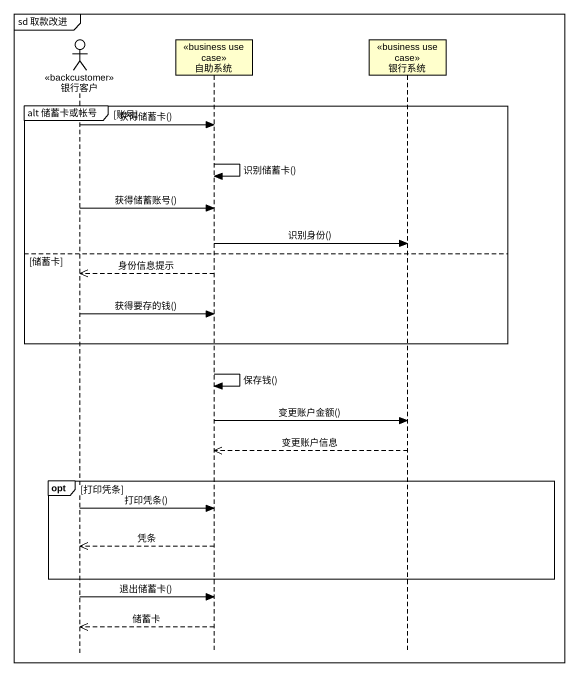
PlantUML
@startuml
mainframe sd 取款改进
hide footbox
actor 银行客户 <<backcustomer>>
participant 自助系统 <<business use case>>
participant 银行系统 <<business use case>>

group alt 储蓄卡或帐号 [账号]
  银行客户 -> 自助系统 : 获得储蓄卡()
  自助系统 -> 自助系统 : 识别储蓄卡()
  银行客户 -> 自助系统 : 获得储蓄账号()
  自助系统 -> 银行系统 : 识别身份()
else 储蓄卡
  自助系统 -->> 银行客户 : 身份信息提示
  银行客户 -> 自助系统 : 获得要存的钱()
end
自助系统 -> 自助系统 : 保存钱()
自助系统 -> 银行系统 : 变更账户金额()
银行系统 -->> 自助系统 : 变更账户信息
opt 打印凭条
  银行客户 -> 自助系统 : 打印凭条()
  自助系统 -->> 银行客户 : 凭条
end
银行客户 -> 自助系统 : 退出储蓄卡()
自助系统 -->> 银行客户 : 储蓄卡
@enduml
